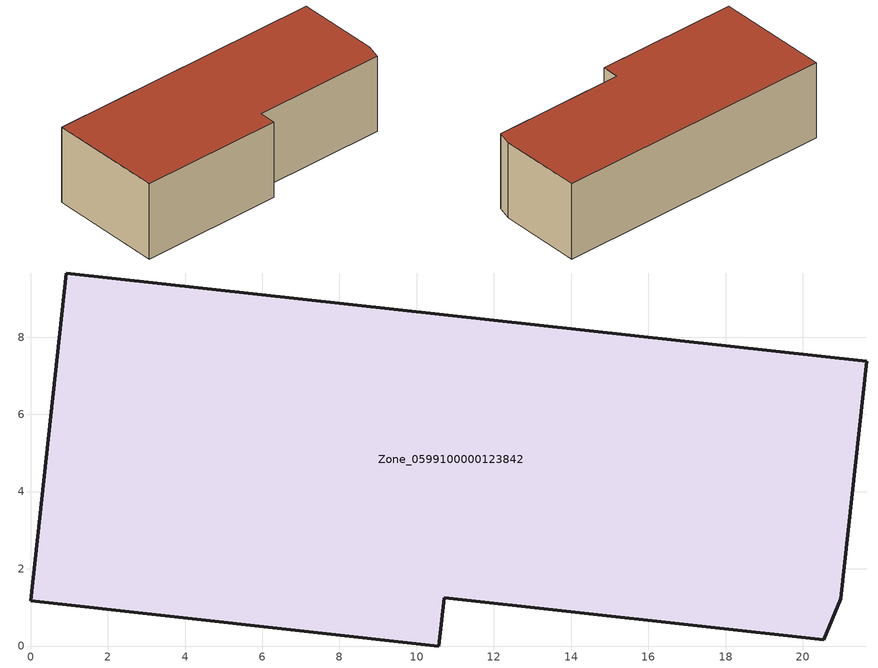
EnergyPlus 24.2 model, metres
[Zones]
Zone_0599100000123842
 floor ground (C_G): 10.71,1.25 10.57,0 0,1.17 0.93,9.66 21.66,7.38 20.98,1.23 20.55,0.16 z3.69
 wall outside (C_F): 0.93,9.66 0,1.17 10.57,0 10.71,1.25 20.55,0.16 20.98,1.23 21.66,7.38 0.93,9.66 z3.69:9.56
 roof outside (C_R): 20.55,0.16 20.98,1.23 21.66,7.38 0.93,9.66 0,1.17 10.57,0 10.71,1.25 z9.56
[BUILDING]
Pand.0599100000123842: North Axis=0; Terrain=City; Loads Convergence Tolerance Value=0.04; Temperature Convergence Tolerance Value=0.4; Solar Distribution=FullExterior; Maximum Number of Warmup Days=25; Minimum Number of Warmup Days=1
[Site:Location]
Rotterdam.The.Hague.AP_ZH_NLD Design_Conditions: Latitude=51.96; Longitude=4.45; Time Zone=1; Elevation=-4.5
[SITE:GROUNDTEMPERATURE:BUILDINGSURFACE]
18, 18, 18, 18, 18, 18, 18, 18, 18, 18, 18, 18
[MATERIAL] Thermal Absorptance=0.9; Solar Absorptance=0.7; Visible Absorptance=0.7
Name | Roughness | Thickness | Conductivity | Density | Specific Heat
G.D.1965 | MediumSmooth | 0.15 | 1 | 540 | 1210
F.D.1965 | Rough | 0.3 | 0.857143 | 1920 | 840
R.D.1965 | MediumRough | 0.2 | 0.08 | 1500 | 1000
[CONSTRUCTION]
C_G: G.D.1965
C_F: F.D.1965
C_R: R.D.1965
[ZONE]
Zone_0599100000123842: Type=1; Multiplier=1; Ceiling Height=Autocalculate; Volume=Autocalculate; Floor Area=autocalculate; Part of Total Floor Area=Yes
[ZONEINFILTRATION:DESIGNFLOWRATE]
Infil_Zone_0599100000123842: Zone or ZoneList or Space or SpaceList=Zone_0599100000123842; Schedule=AlwaysOn; Design Flow Rate Calculation Method=Flow/Area; Flow Rate per Floor Area=0.0042; Constant Term Coefficient=1; Temperature Term Coefficient=0; Velocity Term Coefficient=0; Velocity Squared Term Coefficient=0
[HVACTEMPLATE:ZONE:IDEALLOADSAIRSYSTEM]
Zone_0599100000123842: Maximum Heating Supply Air Temperature=50; Minimum Cooling Supply Air Temperature=13; Maximum Heating Supply Air Humidity Ratio=0.0156; Minimum Cooling Supply Air Humidity Ratio=0.0077; Heating Limit=NoLimit; Cooling Limit=NoLimit; Dehumidification Control Type=ConstantSensibleHeatRatio; Cooling Sensible Heat Ratio=0.7; Dehumidification Setpoint=60; Humidification Control Type=None; Humidification Setpoint=30; Outdoor Air Method=None; Outdoor Air Flow Rate per Person=0.00944; Outdoor Air Flow Rate per Zone Floor Area=0; Outdoor Air Flow Rate per Zone=0; Demand Controlled Ventilation Type=None; Outdoor Air Economizer Type=NoEconomizer; Heat Recovery Type=None; Sensible Heat Recovery Effectiveness=0.7; Latent Heat Recovery Effectiveness=0.65
[ZONECONTROL:THERMOSTAT]
ThermostatControl_Zone_0599100000123842: Zone or ZoneList=Zone_0599100000123842; Control Type Schedule=DualSetpointControlType; Control 1=Thermostat_Zone_0599100000123842; Temperature Difference Between Cutout And Setpoint=0
[THERMOSTATSETPOINT:DUALSETPOINT]
Thermostat_Zone_0599100000123842: Heating Setpoint Temperature Schedule=HeatingSetpoint_Zone_0599100000123842; Cooling Setpoint Temperature Schedule=CoolingSetpoint_Zone_0599100000123842
[SCHEDULE:COMPACT]
HeatingSetpoint_Zone_0599100000123842: Through: 12/31, For: AllDays, Until: 24:00, 21
CoolingSetpoint_Zone_0599100000123842: Through: 12/31, For: AllDays, Until: 24:00, 24
DualSetpointControlType: Through: 12/31, For: AllDays, Until: 24:00, 4
AlwaysOn: Through: 12/31, For: AllDays, Until: 24:00, 1
